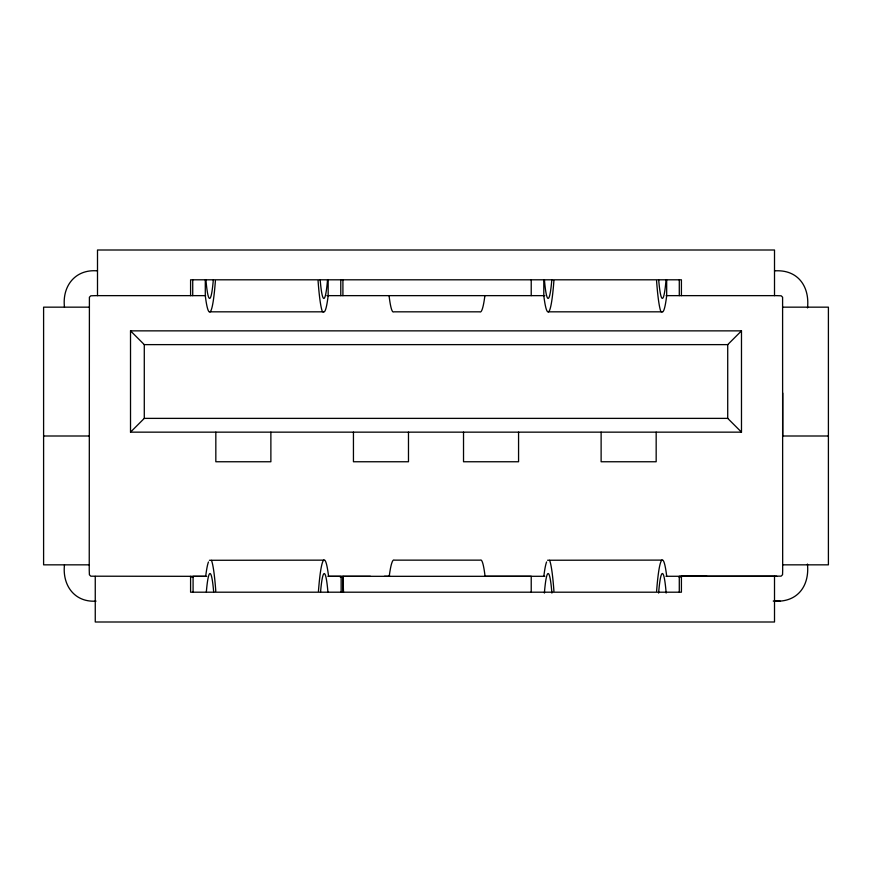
<?xml version="1.0" encoding="UTF-8"?>
<svg xmlns="http://www.w3.org/2000/svg" width="872" height="872" viewBox="0 0 872 872"><rect width="100%" height="100%" fill="white"/><g stroke="black" fill="none" stroke-linecap="round" stroke-linejoin="round"><path stroke-width="1.31" d="M130.517 432.152L130.517 330.859L741.483 330.87L741.483 432.152L130.517 432.152L144.283 418.375L144.283 344.625L130.517 330.859M807.45 564.064C809.717 585.94 797.52 602.563 774.51 601.124M807.527 307.936C809.826 286.114 797.542 269.197 774.51 270.876M144.283 344.625L727.717 344.625L741.483 330.87M209.444 560.282L323.806 560.151M547.583 560.238L661.946 560.107M190.587 576.348L190.587 592.197L681.413 592.197L681.413 576.283L781.116 576.152L782.555 574.713L782.674 570.343L782.598 297.21L781.192 295.804L776.745 295.641L666.121 295.641M97.501 270.876C75.352 268.881 61.999 286.027 64.474 307.162M205.607 295.641L95.255 295.641L90.808 295.804L89.402 297.21L89.238 570.343L89.402 574.79L90.808 576.196L206.708 576.338M326.869 295.641L544.858 295.641M89.238 307.162L43.6 307.162L43.6 564.838L89.238 564.838M782.762 307.162L828.4 307.162L828.4 564.838L782.674 564.838M210.054 311.827L323.414 311.827A105.73 8.099 -90 0 0 328.166 295.641L328.166 279.999M548.564 311.827L661.924 311.827A105.73 8.099 -90 0 0 666.677 295.641L666.677 279.999M144.283 418.375L727.717 418.375L741.483 432.141M43.6 436L89.238 436M828.4 436L782.718 436L782.718 393.054M327.927 576.327L390.024 576.316M544.837 576.294L485.061 576.305A103.059 7.903 -90 0 0 480.396 560.14L394.318 560.14A103.147 8.567 90 0 0 389.239 576.316M665.968 576.283L776.745 576.272M342.914 591.968L342.914 576.327L370.437 576.327M384.399 576.327L531.222 576.305L531.222 592.197M706.811 576.283L679.288 576.305L679.288 591.946M190.467 576.904L193.192 576.904M340.102 576.893L342.816 576.893M678.808 576.872L681.533 576.872M96.04 601.124C74.382 602.552 62.206 585.134 64.474 564.838M773.235 601.037L780.015 601.037M661.924 311.827L660.9 311.642A106.384 8.153 -90 0 1 656.572 280.828M323.414 311.827L322.389 311.642A106.384 8.153 -90 0 1 318.073 280.828M342.914 576.327L343.514 592.197M774.51 295.641L774.51 250.002L97.501 250.002L97.501 295.641M774.51 576.359L774.51 621.998L95.255 621.998L95.255 576.359M727.717 344.625L727.717 418.375M681.413 295.641L681.413 279.803L190.587 279.803L190.587 295.641M679.288 279.999L679.288 295.641M656.169 432.141L656.169 461.757L601.124 461.757L601.124 432.141M543.801 279.999L543.801 295.641A105.73 8.131 -90 0 0 553.916 280.653M531.222 279.803L531.222 295.641M518.567 432.141L518.567 461.757L463.523 461.757L463.523 432.141M408.478 432.141L408.478 461.757L353.443 461.757L353.443 432.141M342.914 279.803L342.914 295.641M341.148 591.99L341.148 576.348L328.57 576.348A105.73 8.131 90 0 0 318.443 591.336M340.778 279.999L340.778 295.641M270.876 432.141L270.876 461.757L215.831 461.757L215.831 432.141M205.291 279.999L205.291 295.641A105.73 8.131 -90 0 0 215.417 280.653M193.083 591.99L193.083 576.348L205.694 576.348A105.73 8.099 -90 0 1 208.463 562.004M192.723 279.999L192.723 295.641M543.834 576.305A105.73 8.099 -90 0 1 546.602 561.96M544.39 593.069A71.264 5.461 -90 0 1 551.9 593.069M656.594 591.292A105.73 8.131 90 0 1 666.709 576.305M549.611 560.304A106.384 8.153 90 0 1 553.927 591.118M327.512 280.097A71.264 5.461 -90 0 1 320.198 280.097M213.291 280.097A71.275 5.483 -90 0 1 205.956 280.097M320.569 591.892A71.275 5.483 -90 0 1 327.905 591.892M206.348 591.892A71.264 5.461 -90 0 1 213.662 591.892M484.897 295.641A103.147 8.567 -90 0 1 479.818 311.827L393.741 311.827A103.059 7.903 -90 0 1 389.065 295.641M211.471 560.347A106.384 8.153 90 0 1 215.787 591.162M551.791 280.097A71.275 5.483 90 0 1 544.455 280.097M666.012 280.097A71.264 5.461 -90 0 1 658.709 280.097M658.611 593.069A71.275 5.483 -90 0 1 666.154 593.069"/></g></svg>
